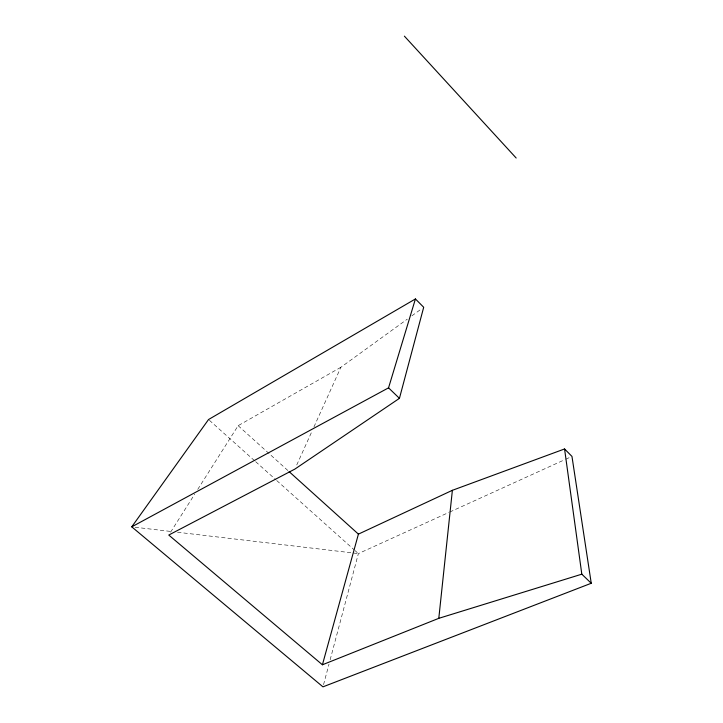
<?xml version="1.0" encoding="UTF-8"?>
<svg xmlns="http://www.w3.org/2000/svg" width="723" height="723" viewBox="0 0 723 723"><rect width="100%" height="100%" fill="white"/><g stroke="black" fill="none" stroke-linecap="round" stroke-linejoin="round"><path stroke-width="0.54" stroke-dasharray="3.62 2.71" d="M323.533 684.681L329.01 664.103M330.158 659.765L358.382 553.601L448.748 512.48M296.746 464.979L312.083 431.035M313.945 426.922L340.894 367.275L407.32 319.141M170.583 532.191L194.713 494.152M197.731 489.399L238.147 425.675L340.894 367.275M411.866 315.852L421.88 308.594M449.769 512.02L564.78 459.683M565.802 459.213L569.914 457.343M135.102 527.239L171.947 531.586M177.524 532.245L358.382 553.601L355.02 550.592M209.39 420.28L254.839 460.958M255.689 461.708L275.888 479.783M276.728 480.542L354.171 549.832M238.147 425.675L288.26 470.863"/><path stroke-width="1.08" d="M438.798 618.328L452.381 490.311L564.564 448.965L571.965 456.412L591.242 583.271L322.964 686.85L131.758 526.841L208.54 419.53L415.427 298.951L423.696 307.275L399.439 398.346L294.885 469.091L168.766 535.047L322.413 664.78L438.798 618.328L581.816 574.179L591.242 583.271M322.413 664.78L358.418 534.125L452.381 490.311M131.758 526.841L388.549 387.844L415.427 298.951M289.101 471.613L358.418 534.125M388.549 387.844L399.439 398.346M404.392 36.15L516.177 158.021M564.564 448.965L581.816 574.179"/></g></svg>
